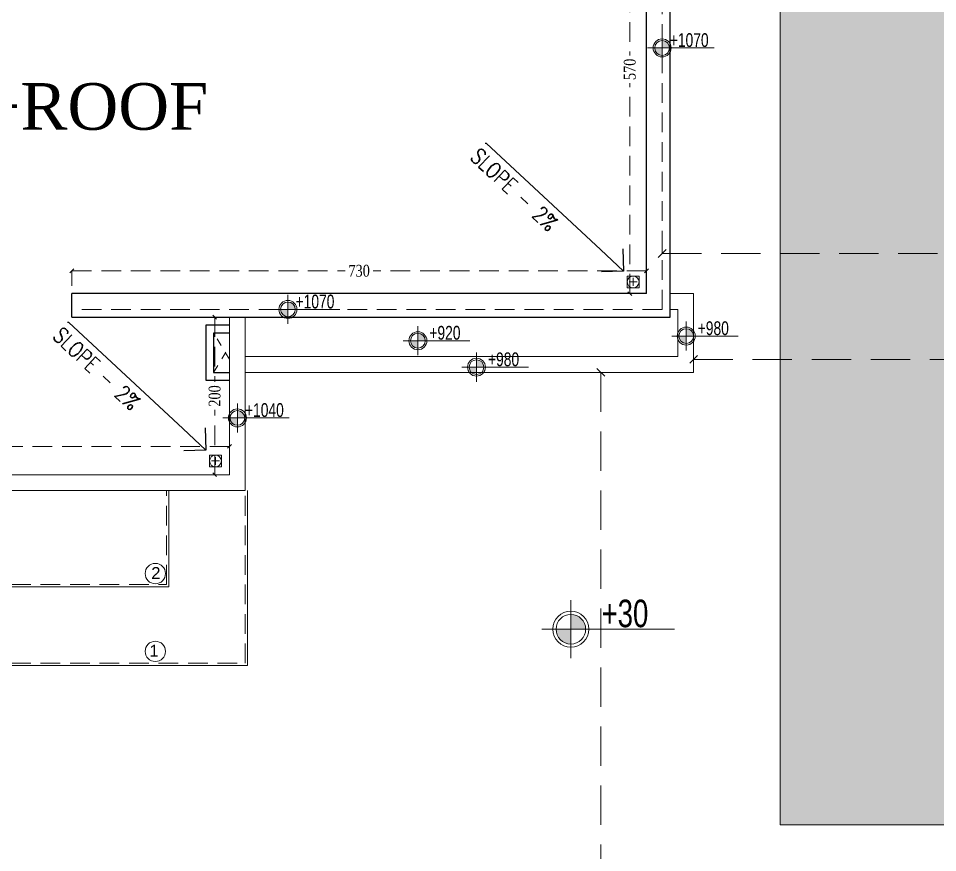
# Model space of a CAD drawing. Header units: inches. Extents: x -114 to 635, y -137 to 57.
# Drawn here: x -40.89 to -29.21, y 6.46 to 17.06 of the extents above; entities that cross this region are included whole.
import ezdxf
from ezdxf import colors
from ezdxf.entities.mleader import LeaderData, LeaderLine
from ezdxf.enums import TextEntityAlignment as Align
from ezdxf.math import Vec2, Vec3

# ---------------------------------------------------------------- set-up
doc = ezdxf.new("R2010")
doc.units = ezdxf.units.IN
doc.header["$MEASUREMENT"] = 0
doc.header["$PDMODE"] = 98
for name, pattern in [('( Hidden )', [0.375, 0.25, -0.125]), ('DASHED', [0.75, 0.5, -0.25]), ('DASHED2', [0.375, 0.25, -0.125]), ('HIDDEN', [0.375, 0.25, -0.125])]:
    doc.linetypes.add(name, pattern=pattern)
doc.layers.get('0').update_dxf_attribs({"lineweight": 5})
doc.layers.get('Defpoints').update_dxf_attribs({"lineweight": 5})
for name, color, linetype, lineweight in [('A-text', 111, 'Continuous', 5), ('ARCHES', 1, 'HIDDEN', 5), ('DETAILS DIMENSION', 15, 'Continuous', 5), ('DIM-OUT', 3, 'Continuous', 13), ('HIDDEN', 237, 'HIDDEN', 0), ('LEVEL SYMBOL', 8, 'Continuous', 5), ('MARKER', 8, 'Continuous', 5), ('ROOF LINE 2', 244, 'Continuous', 25), ('ROOF LINE 3', 242, 'Continuous', 15), ('SLOPE DIRECTION', 1, 'Continuous', 5), ('STAIR', 1, 'Continuous', 5)]:
    doc.layers.add(name, color=color, linetype=linetype, lineweight=lineweight)
doc.layers.add('TREE', color=7, linetype='Continuous', lineweight=0, true_color=0x908d89)
doc.styles.add('002-F.FLOOR PLAN$0$xref plans$0$ATTRIBUTE', font='BKANT.TTF')
doc.styles.add('Arial', font='arial.ttf')
doc.styles.add('BORDER', font='times.ttf', dxfattribs={"height": 0.2})
doc.styles.add('GROUND FLOOR XREF - option 3$0$STYLE1', font='arial.ttf', dxfattribs={"height": 30})
doc.styles.add('ROMANS-TITLE', font='ROMANS.shx', dxfattribs={"width": 0.8})
doc.styles.add('ST', font='times.ttf', dxfattribs={"width": 0.8})
doc.styles.get("Standard").update_dxf_attribs({"font": 'arial.ttf'})
doc.dimstyles.new('RASH PLAN', dxfattribs={"dimtxt": 0.15, "dimasz": 0.05, "dimexe": 0, "dimexo": 0.1, "dimgap": 0.05, "dimtad": 0, "dimdec": 0, "dimlfac": 100, "dimzin": 0, "dimdsep": 46, "dimtxsty": 'ST', "dimblk": 'OBLIQUE', "dimcen": 0.09, "dimclrd": 200, "dimclre": 6, "dimclrt": 1, "dimadec": 0, "dimazin": 0, "dimtfac": 1, "dimtdec": 0, "dimtmove": 1, "dimatfit": 3, "dimldrblk": 'OBLIQUE', "dimfxl": 0, "dimtolj": 1, "dimtzin": 0, "dimlwd": -1, "dimlwe": -1, "dimarcsym": 0})
doc.dimstyles.new('SITE RASH', dxfattribs={"dimtxt": 0.3, "dimasz": 0.1, "dimexe": 0, "dimexo": 0, "dimgap": 0.05, "dimtad": 0, "dimdec": 0, "dimlfac": 100, "dimzin": 0, "dimdsep": 46, "dimtxsty": 'Arial', "dimblk": 'OBLIQUE', "dimcen": 0.05, "dimclrd": 256, "dimclre": 256, "dimclrt": 256, "dimadec": 0, "dimazin": 0, "dimtfac": 10, "dimtdec": 0, "dimtix": 1, "dimtofl": 0, "dimtmove": 1, "dimatfit": 2, "dimldrblk": 'OBLIQUE', "dimfxl": 0.05, "dimtolj": 1, "dimtzin": 0, "dimlwd": -1, "dimlwe": -1, "dimarcsym": 0})

# ---------------------------------------------------------------- blocks, each defined once
blk = doc.blocks.new('_Oblique')
at = {"color": 0, "lineweight": -2}
blk.add_line((-0.5, -0.5), (0.5, 0.5), dxfattribs=at)
blk = doc.blocks.new('*D632')
at = {"layer": 'Defpoints', "color": 0, "transparency": 16777216}
for p in [(-23.605, 12.725), (-32.306, 12.56), (-23.605, 12.56)]:
    blk.add_point(p, dxfattribs=at)
at = {"layer": 'DIM-OUT', "color": 1, "transparency": 16777216}
for p, q in [((-32.306, 12.56), (-32.306, 12.725)), ((-23.605, 12.56), (-23.605, 12.725))]:
    blk.add_line(p, q, dxfattribs=at)
at = {"layer": 'DIM-OUT', "color": 1, "linetype": 'DASHED', "transparency": 16777216}
for p, q in [((-32.306, 12.725), (-28.336, 12.725)), ((-23.605, 12.725), (-27.574, 12.725))]:
    blk.add_line(p, q, dxfattribs=at)
at = {"layer": 'DIM-OUT', "color": 1, "transparency": 16777216, "xscale": 0.1, "yscale": 0.1, "zscale": 0.1, "rotation": 180}
blk.add_blockref('_Oblique', (-32.306, 12.725), dxfattribs=at)
at = {"layer": 'DIM-OUT', "color": 1, "transparency": 16777216, "xscale": 0.1, "yscale": 0.1, "zscale": 0.1}
blk.add_blockref('_Oblique', (-23.605, 12.725), dxfattribs=at)
at = {"layer": 'DIM-OUT', "transparency": 16777216, "insert": (-27.955, 12.725), "char_height": 0.3, "attachment_point": 5, "style": 'Arial'}
blk.add_mtext('\\A1;870', dxfattribs=at)
blk = doc.blocks.new('*D633')
at = {"layer": 'Defpoints', "color": 0, "transparency": 16777216}
for p in [(-32.306, 12.56), (-33.68, -1.139), (-33.484, -1.139)]:
    blk.add_point(p, dxfattribs=at)
at = {"layer": 'DIM-OUT', "color": 1, "transparency": 16777216}
for p, q in [((-32.306, 12.56), (-33.484, 12.56)), ((-33.68, -1.139), (-33.484, -1.139))]:
    blk.add_line(p, q, dxfattribs=at)
at = {"layer": 'DIM-OUT', "color": 1, "linetype": 'DASHED', "transparency": 16777216}
for p, q in [((-33.484, 12.56), (-33.484, 6.194)), ((-33.484, -1.139), (-33.484, 5.227))]:
    blk.add_line(p, q, dxfattribs=at)
at = {"layer": 'DIM-OUT', "color": 1, "transparency": 16777216, "xscale": 0.1, "yscale": 0.1, "zscale": 0.1}
for p, rotation in [((-33.484, 12.56), 90), ((-33.484, -1.139), 270)]:
    blk.add_blockref('_Oblique', p, dxfattribs=dict(at, rotation=rotation))
at = {"layer": 'DIM-OUT', "transparency": 16777216, "insert": (-33.484, 5.711), "char_height": 0.3, "attachment_point": 5, "rotation": 90, "style": 'Arial'}
blk.add_mtext('\\A1;1370', dxfattribs=at)
blk = doc.blocks.new('002-F.FLOOR PLAN$0$xref plans$0$LVL-PL')
h = blk.add_hatch(color=256)
h.paths.add_polyline_path([(0, 0.1233), (0, 0), (0.1233, 0, 0.414214)])
h.paths.add_polyline_path([(0, 0), (-0.1233, 0, 0.414214), (0, -0.1233)])
for p, q in [((0, 0.2424), (0, -0.2424)), ((0.2, 0), (-0.2424, 0)), ((0, 0), (0.8648, 0))]:
    blk.add_line(p, q)
for radius in [0.15, 0.1233]:
    blk.add_circle((0, 0), radius)
at = {"style": '002-F.FLOOR PLAN$0$xref plans$0$ATTRIBUTE', "width": 0.75, "flags": 12}
for tag, p in [('LEVEL', (0.517, 0.1508)), ('POSITION', (0.517, -0.1541))]:
    blk.add_attdef(tag, text='', height=0.2, dxfattribs=at).set_placement(p, align=Align.MIDDLE)
blk = doc.blocks.new('*D745')
at = {"layer": 'Defpoints', "color": 0, "transparency": 16777216}
for p in [(-32.706, 14.301), (-23.605, 14.069), (-23.605, 13.218)]:
    blk.add_point(p, dxfattribs=at)
at = {"layer": 'DIM-OUT', "color": 1, "transparency": 16777216}
for p, q in [((-32.706, 14.301), (-32.706, 14.069)), ((-23.605, 13.218), (-23.605, 14.069))]:
    blk.add_line(p, q, dxfattribs=at)
at = {"layer": 'DIM-OUT', "color": 1, "linetype": 'DASHED', "transparency": 16777216}
for p, q in [((-32.706, 14.069), (-28.536, 14.069)), ((-23.605, 14.069), (-27.774, 14.069))]:
    blk.add_line(p, q, dxfattribs=at)
at = {"layer": 'DIM-OUT', "color": 1, "transparency": 16777216, "xscale": 0.1, "yscale": 0.1, "zscale": 0.1, "rotation": 180}
blk.add_blockref('_Oblique', (-32.706, 14.069), dxfattribs=at)
at = {"layer": 'DIM-OUT', "color": 1, "transparency": 16777216, "xscale": 0.1, "yscale": 0.1, "zscale": 0.1}
blk.add_blockref('_Oblique', (-23.605, 14.069), dxfattribs=at)
at = {"layer": 'DIM-OUT', "transparency": 16777216, "insert": (-28.155, 14.069), "char_height": 0.3, "attachment_point": 5, "style": 'Arial'}
blk.add_mtext('\\A1;910', dxfattribs=at)
blk = doc.blocks.new('*D754')
at = {"layer": 'Defpoints', "color": 0, "transparency": 16777216}
for p in [(-33.117, 19.26), (-32.906, 19.26), (-32.906, 13.56)]:
    blk.add_point(p, dxfattribs=at)
at = {"layer": 'DETAILS DIMENSION', "color": 6, "transparency": 16777216}
for p, q in [((-33.006, 19.26), (-33.117, 19.26)), ((-33.006, 13.56), (-33.117, 13.56))]:
    blk.add_line(p, q, dxfattribs=at)
at = {"layer": 'DETAILS DIMENSION', "color": 200, "linetype": 'DASHED2', "transparency": 16777216}
for p, q in [((-33.117, 19.26), (-33.117, 16.585)), ((-33.117, 13.56), (-33.117, 16.234))]:
    blk.add_line(p, q, dxfattribs=at)
at = {"layer": 'DETAILS DIMENSION', "color": 200, "transparency": 16777216, "xscale": 0.05, "yscale": 0.05, "zscale": 0.05}
for p, rotation in [((-33.117, 19.26), 90), ((-33.117, 13.56), 270)]:
    blk.add_blockref('_Oblique', p, dxfattribs=dict(at, rotation=rotation))
at = {"layer": 'DETAILS DIMENSION', "color": 1, "transparency": 16777216, "insert": (-33.117, 16.41), "char_height": 0.15, "attachment_point": 5, "rotation": 90, "style": 'ST'}
blk.add_mtext('\\A1;570', dxfattribs=at)
blk = doc.blocks.new('*D755')
at = {"layer": 'Defpoints', "color": 0, "transparency": 16777216}
for p in [(-40.207, 13.85), (-40.207, 13.56), (-32.906, 13.56)]:
    blk.add_point(p, dxfattribs=at)
at = {"layer": 'DETAILS DIMENSION', "color": 6, "transparency": 16777216}
for p, q in [((-40.207, 13.66), (-40.207, 13.85)), ((-32.906, 13.66), (-32.906, 13.85))]:
    blk.add_line(p, q, dxfattribs=at)
at = {"layer": 'DETAILS DIMENSION', "color": 200, "linetype": 'DASHED2', "transparency": 16777216}
for p, q in [((-40.207, 13.85), (-36.732, 13.85)), ((-32.906, 13.85), (-36.38, 13.85))]:
    blk.add_line(p, q, dxfattribs=at)
at = {"layer": 'DETAILS DIMENSION', "color": 200, "transparency": 16777216, "xscale": 0.05, "yscale": 0.05, "zscale": 0.05, "rotation": 180}
blk.add_blockref('_Oblique', (-40.207, 13.85), dxfattribs=at)
at = {"layer": 'DETAILS DIMENSION', "color": 200, "transparency": 16777216, "xscale": 0.05, "yscale": 0.05, "zscale": 0.05}
blk.add_blockref('_Oblique', (-32.906, 13.85), dxfattribs=at)
at = {"layer": 'DETAILS DIMENSION', "color": 1, "transparency": 16777216, "insert": (-36.556, 13.85), "char_height": 0.15, "attachment_point": 5, "style": 'ST'}
blk.add_mtext('\\A1;730', dxfattribs=at)
blk = doc.blocks.new('*D756')
at = {"layer": 'Defpoints', "color": 0, "transparency": 16777216}
for p in [(-38.392, 13.26), (-38.205, 13.26), (-38.205, 11.26)]:
    blk.add_point(p, dxfattribs=at)
at = {"layer": 'DETAILS DIMENSION', "color": 6, "transparency": 16777216}
for p, q in [((-38.305, 13.26), (-38.392, 13.26)), ((-38.305, 11.26), (-38.392, 11.26))]:
    blk.add_line(p, q, dxfattribs=at)
at = {"layer": 'DETAILS DIMENSION', "color": 200, "linetype": 'DASHED2', "transparency": 16777216}
for p, q in [((-38.392, 13.26), (-38.392, 12.438)), ((-38.392, 11.26), (-38.392, 12.082))]:
    blk.add_line(p, q, dxfattribs=at)
at = {"layer": 'DETAILS DIMENSION', "color": 200, "transparency": 16777216, "xscale": 0.05, "yscale": 0.05, "zscale": 0.05}
for p, rotation in [((-38.392, 13.26), 90), ((-38.392, 11.26), 270)]:
    blk.add_blockref('_Oblique', p, dxfattribs=dict(at, rotation=rotation))
at = {"layer": 'DETAILS DIMENSION', "color": 1, "transparency": 16777216, "insert": (-38.392, 12.26), "char_height": 0.15, "attachment_point": 5, "rotation": 90, "style": 'ST'}
blk.add_mtext('\\A1;200', dxfattribs=at)
blk = doc.blocks.new('*D757')
at = {"layer": 'Defpoints', "color": 0, "transparency": 16777216}
for p in [(-48.305, 11.62), (-48.305, 11.26), (-38.205, 11.26)]:
    blk.add_point(p, dxfattribs=at)
at = {"layer": 'DETAILS DIMENSION', "color": 6, "transparency": 16777216}
for p, q in [((-48.305, 11.36), (-48.305, 11.62)), ((-38.205, 11.36), (-38.205, 11.62))]:
    blk.add_line(p, q, dxfattribs=at)
at = {"layer": 'DETAILS DIMENSION', "color": 200, "linetype": 'DASHED2', "transparency": 16777216}
for p, q in [((-48.305, 11.62), (-43.468, 11.62)), ((-38.205, 11.62), (-43.041, 11.62))]:
    blk.add_line(p, q, dxfattribs=at)
at = {"layer": 'DETAILS DIMENSION', "color": 200, "transparency": 16777216, "xscale": 0.05, "yscale": 0.05, "zscale": 0.05, "rotation": 180}
blk.add_blockref('_Oblique', (-48.305, 11.62), dxfattribs=at)
at = {"layer": 'DETAILS DIMENSION', "color": 200, "transparency": 16777216, "xscale": 0.05, "yscale": 0.05, "zscale": 0.05}
blk.add_blockref('_Oblique', (-38.205, 11.62), dxfattribs=at)
at = {"layer": 'DETAILS DIMENSION', "color": 1, "transparency": 16777216, "insert": (-43.255, 11.62), "char_height": 0.15, "attachment_point": 5, "style": 'ST'}
blk.add_mtext('\\A1;1010', dxfattribs=at)
blk = doc.blocks.new('Slope')
at = {"layer": 'LEVEL SYMBOL', "ltscale": 800, "style": 'ROMANS-TITLE', "width": 0.8}
blk.add_attdef('SLOPE', (-409, -521), '', height=200, rotation=43.0588, dxfattribs=at)
blk = doc.blocks.new('_Open90')
at = {"color": 0, "linetype": 'ByBlock', "lineweight": -2}
for p, q in [((-0.5, 0.5), (0, 0)), ((0, 0), (-1, 0)), ((0, 0), (-0.5, -0.5))]:
    blk.add_line(p, q, dxfattribs=at)

msp = doc.modelspace()

# ---------------------------------------------------------------- hatches: boundary and pattern name
at = {"layer": 'TREE', "transparency": 33554559}
h = msp.add_hatch(dxfattribs=at)
h.set_pattern_fill('AR-SAND', color=256, scale=0.1)
h.set_pattern_definition([(37.5, (-3.96504, 0), (-0.00629934, 0.1926824), [0, -0.152, 0, -0.17, 0, -0.1625]), (7.5, (-3.96504, 0), (0.1769777, 0.2822146), [0, -0.082, 0, -0.137, 0, -0.0525]), (327.5, (-4.08804, 0), (0.3114142, 0.0005659), [0, -0.05, 0, -0.18, 0, -0.235]), (317.5, (-4.08804, 0), (0.3006127, 0.0877676), [0, -0.025, 0, -0.118, 0, -0.135])])
h.paths.add_polyline_path([(-30.606, 34.661), (-30.606, 27.46), (-27.805, 27.46), (-27.805, 17.46), (-31.206, 17.46), (-31.206, 6.811), (-23.805, 6.811), (-23.805, 34.661)])

# ---------------------------------------------------------------- linework, layer by layer
at = {"layer": 'A-text'}
for centre in [(-39.146, 10.003), (-39.146, 9.015)]:
    msp.add_circle(centre, 0.129, dxfattribs=at)
at = {"layer": 'ARCHES', "ltscale": 0.3}
for p, q in [((-38.205, 12.728), (-38.405, 13.06)), ((-38.405, 12.56), (-38.205, 12.893))]:
    msp.add_line(p, q, dxfattribs=at)
at = {"layer": 'HIDDEN'}
msp.add_line((-32.706, 13.36), (-40.207, 13.36), dxfattribs=at)
msp.add_lwpolyline([(-32.706, 13.36), (-32.706, 19.46), (-34.705, 19.46), (-34.705, 25.46), (-32.106, 25.46), (-32.106, 32.861)], dxfattribs=at)
at = {"layer": 'MARKER', "linetype": 'Continuous', "ltscale": 10}
for p, q in [((-33.15, 13.634), (-33.15, 13.784)), ((-33.15, 13.784), (-33, 13.784)), ((-33, 13.784), (-33, 13.634)), ((-33, 13.634), (-33.15, 13.634)), ((-38.457, 11.359), (-38.457, 11.509)), ((-38.457, 11.509), (-38.307, 11.509)), ((-38.307, 11.509), (-38.307, 11.359)), ((-38.307, 11.359), (-38.457, 11.359))]:
    msp.add_line(p, q, dxfattribs=at)
at = {"layer": 'MARKER', "linetype": 'Continuous'}
for p, q in [((-33.025, 13.709), (-33.125, 13.709)), ((-33.075, 13.659), (-33.075, 13.759)), ((-38.382, 11.384), (-38.382, 11.484)), ((-38.332, 11.434), (-38.432, 11.434))]:
    msp.add_line(p, q, dxfattribs=at)
at = {"layer": 'MARKER', "linetype": 'Continuous', "ltscale": 10}
for centre in [(-33.075, 13.709), (-38.382, 11.434)]:
    msp.add_circle(centre, 0.075, dxfattribs=at)
at = {"layer": 'ROOF LINE 2'}
for p in [(-32.906, 13.56), (-40.207, 13.26)]:
    msp.add_line(p, (-40.207, 13.56), dxfattribs=at)
for points in [[(-40.207, 13.26), (-32.606, 13.26), (-32.606, 19.56), (-34.605, 19.56), (-34.605, 25.36), (-32.006, 25.36), (-32.006, 32.961), (-46.555, 32.961)], [(-32.906, 13.56), (-32.906, 19.26), (-34.905, 19.26), (-34.905, 25.66), (-32.306, 25.66), (-32.306, 32.661), (-54.605, 32.661)], [(-38.205, 13.16), (-38.505, 13.16), (-38.505, 12.46), (-38.205, 12.46)], [(-38.205, 13.06), (-38.405, 13.06), (-38.405, 12.56), (-38.205, 12.56)]]:
    msp.add_lwpolyline(points, dxfattribs=at)
at = {"layer": 'ROOF LINE 3'}
msp.add_line((-32.306, 12.56), (-38.005, 12.56), dxfattribs=at)
for points in [[(-32.306, 12.56), (-32.306, 13.56), (-32.606, 13.56)], [(-32.506, 13.36), (-32.606, 13.36)], [(-32.506, 12.76), (-32.506, 13.36)], [(-38.205, 13.26), (-38.205, 11.26), (-48.305, 11.26)], [(-38.005, 13.26), (-38.005, 11.06), (-48.105, 11.06)], [(-32.506, 12.76), (-38.005, 12.76)]]:
    msp.add_lwpolyline(points, dxfattribs=at)
at = {"layer": 'STAIR', "linetype": 'Continuous'}
for points in [[(-48.105, 9.834), (-38.976, 9.834), (-38.976, 11.06)], [(-48.105, 8.834), (-37.976, 8.834), (-37.976, 11.06)]]:
    msp.add_lwpolyline(points, dxfattribs=at)
at = {"layer": 'STAIR', "linetype": '( Hidden )'}
for points in [[(-48.105, 9.864), (-39.006, 9.864), (-39.006, 11.06)], [(-48.105, 8.864), (-38.006, 8.864), (-38.006, 11.06)]]:
    msp.add_lwpolyline(points, dxfattribs=at)
at = {"layer": 'TREE', "transparency": 33554559}
msp.add_lwpolyline([(-30.606, 34.661), (-30.606, 27.46), (-27.805, 27.46), (-27.805, 17.46), (-31.206, 17.46), (-31.206, 6.811), (-23.805, 6.811), (-23.805, 34.661), (-30.606, 34.661)], dxfattribs=at)

# ---------------------------------------------------------------- block references
at = {"layer": 'LEVEL SYMBOL', "linetype": 'Continuous', "lineweight": 0}
ref = msp.add_blockref('002-F.FLOOR PLAN$0$xref plans$0$LVL-PL', (-32.706, 16.682), dxfattribs=dict(at, xscale=0.7620000000000069, yscale=0.7620000000000069, zscale=0.7620000000000069))
ref.add_attrib('LEVEL', '+1070', dxfattribs={"layer": '0', "lineweight": 5, "height": 0.175, "rotation": 360, "style": '002-F.FLOOR PLAN$0$xref plans$0$ATTRIBUTE', "width": 0.75}).set_placement((-32.362, 16.782), align=Align.MIDDLE)
ref = msp.add_blockref('002-F.FLOOR PLAN$0$xref plans$0$LVL-PL', (-37.461, 13.36), dxfattribs=dict(at, xscale=0.7620000000000069, yscale=0.7620000000000069, zscale=0.7620000000000069))
ref.add_attrib('LEVEL', '+1070', dxfattribs={"layer": '0', "lineweight": 5, "height": 0.175, "rotation": 360, "style": '002-F.FLOOR PLAN$0$xref plans$0$ATTRIBUTE', "width": 0.75}).set_placement((-37.117, 13.46), align=Align.MIDDLE)
ref = msp.add_blockref('002-F.FLOOR PLAN$0$xref plans$0$LVL-PL', (-32.4, 13.021), dxfattribs=dict(at, xscale=0.7620000000000069, yscale=0.7620000000000069, zscale=0.7620000000000069))
ref.add_attrib('LEVEL', '+980', dxfattribs={"layer": '0', "lineweight": 5, "height": 0.175, "rotation": 360, "style": '002-F.FLOOR PLAN$0$xref plans$0$ATTRIBUTE', "width": 0.75}).set_placement((-32.056, 13.121), align=Align.MIDDLE)
ref = msp.add_blockref('002-F.FLOOR PLAN$0$xref plans$0$LVL-PL', (-35.81, 12.962), dxfattribs=dict(at, xscale=0.7620000000000069, yscale=0.7620000000000069, zscale=0.7620000000000069))
ref.add_attrib('LEVEL', '+920', dxfattribs={"layer": '0', "lineweight": 5, "height": 0.175, "rotation": 360, "style": '002-F.FLOOR PLAN$0$xref plans$0$ATTRIBUTE', "width": 0.75}).set_placement((-35.466, 13.063), align=Align.MIDDLE)
ref = msp.add_blockref('002-F.FLOOR PLAN$0$xref plans$0$LVL-PL', (-35.065, 12.626), dxfattribs=dict(at, xscale=0.7620000000000069, yscale=0.7620000000000069, zscale=0.7620000000000069))
ref.add_attrib('LEVEL', '+980', dxfattribs={"layer": '0', "lineweight": 5, "height": 0.175, "rotation": 360, "style": '002-F.FLOOR PLAN$0$xref plans$0$ATTRIBUTE', "width": 0.75}).set_placement((-34.721, 12.726), align=Align.MIDDLE)
ref = msp.add_blockref('002-F.FLOOR PLAN$0$xref plans$0$LVL-PL', (-38.103, 11.981), dxfattribs=dict(at, xscale=0.7620000000000069, yscale=0.7620000000000069, zscale=0.7620000000000069))
ref.add_attrib('LEVEL', '+1040', dxfattribs={"layer": '0', "lineweight": 5, "height": 0.175, "rotation": 360, "style": '002-F.FLOOR PLAN$0$xref plans$0$ATTRIBUTE', "width": 0.75}).set_placement((-37.76, 12.081), align=Align.MIDDLE)
ref = msp.add_blockref('002-F.FLOOR PLAN$0$xref plans$0$LVL-PL', (-33.866, 9.296), dxfattribs=dict(at, xscale=1.524000000000014, yscale=1.524000000000014, zscale=1.524000000000014))
ref.add_attrib('LEVEL', '+30', dxfattribs={"layer": '0', "lineweight": 5, "height": 0.35, "rotation": 360, "style": '002-F.FLOOR PLAN$0$xref plans$0$ATTRIBUTE', "width": 0.75}).set_placement((-33.179, 9.497), align=Align.MIDDLE)
at = {"layer": 'SLOPE DIRECTION', "linetype": 'Continuous', "ltscale": 10}
ref = msp.add_blockref('Slope', (-34.501, 14.8), dxfattribs=dict(at, xscale=-0.001, yscale=0.001, zscale=0.001, rotation=180))
ref.add_attrib('SLOPE', 'SLOPE - 2%', (-35.158, 15.279), dxfattribs={"layer": 'LEVEL SYMBOL', "color": 1, "ltscale": 800, "height": 0.2, "rotation": 316.9412, "style": 'ROMANS-TITLE', "width": 0.8})
ref = msp.add_blockref('Slope', (-39.807, 12.525), dxfattribs=dict(at, xscale=-0.001, yscale=0.001, zscale=0.001, rotation=180))
ref.add_attrib('SLOPE', 'SLOPE - 2%', (-40.464, 13.004), dxfattribs={"layer": 'LEVEL SYMBOL', "color": 1, "ltscale": 800, "height": 0.2, "rotation": 316.9412, "style": 'ROMANS-TITLE', "width": 0.8})

# ---------------------------------------------------------------- texts
at = {"layer": 'A-text'}
for s, height, style, p in [('PROPOSED VILLA, G.F+1+ROOF', 0.59238, 'BORDER', (-51.613, 15.643)), ('2', 0.152, 'GROUND FLOOR XREF - option 3$0$STYLE1', (-39.198, 9.934, 0)), ('1', 0.152, 'GROUND FLOOR XREF - option 3$0$STYLE1', (-39.222, 8.946, 0))]:
    msp.add_text(s, height=height, dxfattribs=dict(at, style=style)).set_placement(p)

# ---------------------------------------------------------------- dimensions: what is measured, and where the dimension line sits
at = {"layer": 'DETAILS DIMENSION'}
for base, p1, p2, picture, middle in [((-33.117, 19.26), (-32.906, 13.56), (-32.906, 19.26), '*D754', (-33.117, 16.41)), ((-38.392, 13.26), (-38.205, 11.26), (-38.205, 13.26), '*D756', (-38.392, 12.26))]:
    dim = msp.add_linear_dim(base=base, p1=p1, p2=p2, angle=90, dimstyle='RASH PLAN', dxfattribs=at)
    dim.commit()
    dim.dimension.update_dxf_attribs({"geometry": picture, "text_midpoint": middle})
for base, p1, p2, picture, middle in [((-40.207, 13.85), (-32.906, 13.56), (-40.207, 13.56), '*D755', (-36.556, 13.85)), ((-48.305, 11.62), (-38.205, 11.26), (-48.305, 11.26), '*D757', (-43.255, 11.62))]:
    dim = msp.add_linear_dim(base=base, p1=p1, p2=p2, dimstyle='RASH PLAN', dxfattribs=at)
    dim.commit()
    dim.dimension.update_dxf_attribs({"geometry": picture, "text_midpoint": middle})
at = {"layer": 'DIM-OUT'}
for base, p1, p2, picture, middle in [((-23.605, 14.069), (-32.706, 14.301), (-23.605, 13.218), '*D745', (-28.155, 14.069)), ((-23.605, 12.725), (-32.306, 12.56), (-23.605, 12.56), '*D632', (-27.955, 12.725))]:
    dim = msp.add_linear_dim(base=base, p1=p1, p2=p2, dimstyle='SITE RASH', override={"dimclrd": 1, "dimclre": 1}, dxfattribs=at)
    dim.commit()
    dim.dimension.update_dxf_attribs({"geometry": picture, "text_midpoint": middle})
dim = msp.add_linear_dim(base=(-33.484, -1.139), p1=(-32.306, 12.56), p2=(-33.68, -1.139), angle=90, dimstyle='SITE RASH', override={"dimclrd": 1, "dimclre": 1}, dxfattribs=at)
dim.commit()
dim.dimension.update_dxf_attribs({"geometry": '*D633', "text_midpoint": (-33.484, 5.711)})

# ---------------------------------------------------------------- leaders
at = {"layer": 'SLOPE DIRECTION', "linetype": 'Continuous', "ltscale": 10}
ml = msp.add_multileader_mtext('Standard', dxfattribs=at)
ml.set_content('', color=256)
ml.set_leader_properties(color=1)
ml.set_arrow_properties(name='OPEN90')
ml.build(insert=Vec2(0, 0))
ml.multileader.update_dxf_attribs({"dogleg_length": 0.36, "arrow_head_size": 0.4, "scale": 50})
ctx = ml.context
ctx.base_point, ctx.scale, ctx.char_height, ctx.arrow_head_size, ctx.landing_gap_size, ctx.plane_origin = Vec3(-34.965, 15.469), 50, 0.15, 0.4, 0.0045, Vec3(-33.196, 13.847)
ctx.text_align_type = 2
notes = []
notes.append((ctx, [(0, (1, 1, 0), (-34.938, 15.469), (-1, 0), 0.018, [(0, [(-33.196, 13.847)], 0, [])])]))
ctx.mtext.insert, ctx.mtext.alignment, ctx.mtext.flow_direction = Vec3(-34.961, 15.544), 3, 5
ml = msp.add_multileader_mtext('Standard', dxfattribs=at)
ml.set_content('', color=256)
ml.set_leader_properties(color=1)
ml.set_arrow_properties(name='OPEN90')
ml.build(insert=Vec2(0, 0))
ml.multileader.update_dxf_attribs({"dogleg_length": 0.36, "arrow_head_size": 0.4, "scale": 50})
ctx = ml.context
ctx.base_point, ctx.scale, ctx.char_height, ctx.arrow_head_size, ctx.landing_gap_size, ctx.plane_origin = Vec3(-40.272, 13.195), 50, 0.15, 0.4, 0.0045, Vec3(-38.503, 11.572)
ctx.text_align_type = 2
notes.append((ctx, [(0, (1, 1, 0), (-40.245, 13.195), (-1, 0), 0.018, [(0, [(-38.503, 11.572)], 0, [])])]))
ctx.mtext.insert, ctx.mtext.alignment, ctx.mtext.flow_direction = Vec3(-40.267, 13.27), 3, 5
for ctx, leaders in notes:
    for number, flags, end, landing, length, lines in leaders:
        leader = LeaderData()
        leader.index, (leader.has_last_leader_line, leader.has_dogleg_vector, leader.attachment_direction) = number, flags
        leader.last_leader_point, leader.dogleg_vector, leader.dogleg_length = Vec3(end), Vec3(landing), length
        for number, points, colour, breaks in lines:
            line = LeaderLine()
            line.index, line.vertices, line.color, line.breaks = number, Vec3.list(points), colors.encode_raw_color(colour), breaks
            leader.lines.append(line)
        ctx.leaders.append(leader)

doc.saveas('drawing.dxf')
